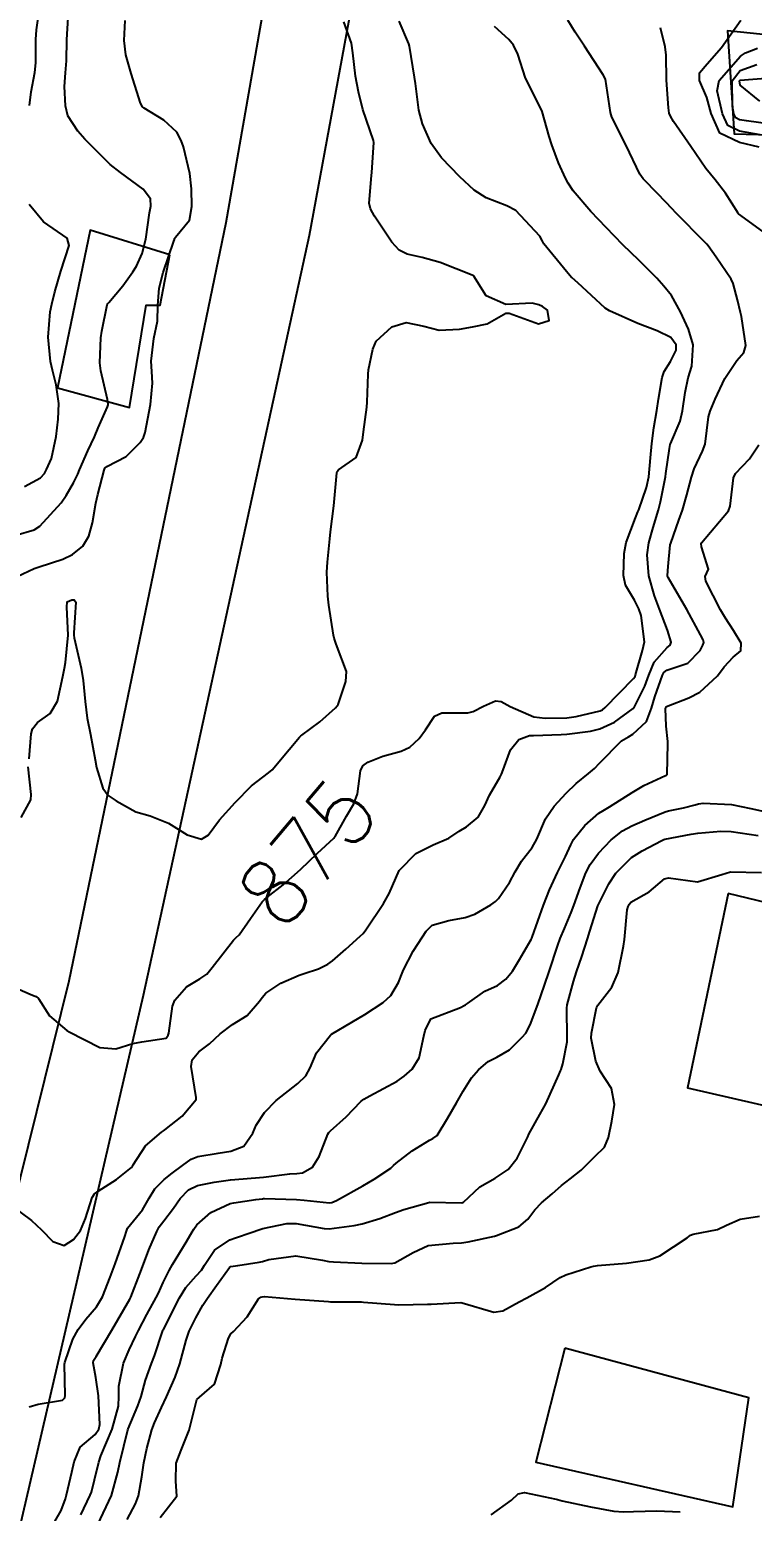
# Model space of a CAD drawing. Header units: metres. Extents: x 307586 to 320046, y 7427249 to 7434250.
# Drawn here: x 319695.6 to 319739.3, y 7427404.1 to 7427493.8 of the extents above; entities that cross this region are included whole.
import ezdxf
from ezdxf.enums import TextEntityAlignment as Align

# ---------------------------------------------------------------- set-up
doc = ezdxf.new("R2010")
doc.units = ezdxf.units.M
doc.header["$MEASUREMENT"] = 0
for name, color, linetype in [('Cotas', 45, 'Continuous'), ('Curvas de Nivel 1m', 11, 'Continuous'), ('Curvas de Nivel 5m', 15, 'Continuous'), ('Edificações', 30, 'Continuous'), ('Vias Secundárias', 230, 'Continuous')]:
    doc.layers.add(name, color=color, linetype=linetype)
doc.styles.add('Style-STANDARD', font='STANDARD.shx')

msp = doc.modelspace()

# ---------------------------------------------------------------- linework, layer by layer
at = {"layer": 'Curvas de Nivel 1m', "flags": 128}
for points, elevation in [([(319695.623, 7427489.179), (319695.727, 7427490.012), (319695.953, 7427491.176), (319696.011, 7427491.747), (319696.013, 7427493.176), (319696.041, 7427493.744), (319696.245, 7427495.174)], 871), ([(319694.205, 7427460.357), (319695.898, 7427461.173), (319696.143, 7427461.242), (319696.214, 7427461.261), (319697.639, 7427461.731), (319698.226, 7427462.011), (319698.857, 7427462.511), (319699.218, 7427463.13), (319699.443, 7427463.936), (319699.644, 7427465.126), (319699.758, 7427465.638), (319700.137, 7427467.122), (319700.181, 7427467.235), (319700.295, 7427467.348), (319701.459, 7427467.95), (319702.31, 7427468.792), (319702.521, 7427469.097), (319702.623, 7427469.402), (319702.929, 7427471.091), (319703.066, 7427472.376), (319703.028, 7427473.09), (319702.982, 7427473.704), (319703.147, 7427475.089), (319703.356, 7427476.128), (319703.391, 7427477.085), (319703.459, 7427478.12), (319703.711, 7427479.081), (319704.356, 7427480.975), (319704.384, 7427481.071), (319704.397, 7427481.128), (319704.455, 7427481.213), (319705.287, 7427482.246), (319705.443, 7427483.06), (319705.422, 7427484.132), (319705.313, 7427485.062), (319704.926, 7427486.667), (319704.801, 7427487.067), (319704.538, 7427487.554), (319703.75, 7427488.287), (319702.552, 7427489.005), (319702.45, 7427489.101), (319702.344, 7427489.313), (319701.763, 7427491.108), (319701.458, 7427492.244), (319701.346, 7427493.113), (319701.409, 7427494.318)], 873), ([(319694.793, 7427463.185), (319695.909, 7427463.511), (319696.248, 7427463.726), (319697.533, 7427465.151), (319697.834, 7427465.582), (319698.281, 7427466.353), (319698.544, 7427466.882), (319698.644, 7427467.136), (319699.146, 7427468.29), (319699.547, 7427469.128), (319699.767, 7427469.677), (319700.331, 7427470.954), (319700.386, 7427471.066), (319700.39, 7427471.119), (319700.337, 7427471.394), (319699.936, 7427473.124), (319699.877, 7427473.616), (319699.931, 7427475.125), (319699.989, 7427475.524), (319700.325, 7427477.121), (319700.35, 7427477.184), (319700.414, 7427477.263), (319701.264, 7427478.272), (319701.877, 7427479.106), (319702.087, 7427479.453), (319702.444, 7427480.227), (319702.654, 7427481.097), (319702.879, 7427482.691), (319702.954, 7427483.093), (319702.932, 7427483.538), (319702.493, 7427484.116), (319701.117, 7427485.114), (319700.51, 7427485.6), (319698.976, 7427487.136), (319698.538, 7427487.615), (319697.94, 7427488.542), (319697.793, 7427489.151), (319697.74, 7427490.328), (319697.811, 7427491.151), (319697.864, 7427491.871), (319697.881, 7427493.151), (319697.958, 7427494.491)], 872), ([(319695.603, 7427449.649), (319695.727, 7427451.174), (319695.801, 7427451.469), (319696.103, 7427451.861), (319696.88, 7427452.39), (319697.314, 7427453.152), (319697.637, 7427454.646), (319697.745, 7427455.146), (319697.802, 7427455.491), (319697.965, 7427457.143), (319697.88, 7427458.835), (319697.902, 7427459.144), (319698.194, 7427459.272), (319698.329, 7427459.273), (319698.431, 7427459.138), (319698.312, 7427457.276), (319698.307, 7427457.139), (319698.326, 7427456.983), (319698.748, 7427455.134), (319698.879, 7427454.389), (319698.996, 7427453.131), (319699.12, 7427452.118), (319699.319, 7427451.128), (319699.602, 7427449.6), (319699.684, 7427449.124), (319700.061, 7427447.885), (319700.375, 7427447.434), (319700.864, 7427447.108), (319702.043, 7427446.456), (319702.922, 7427446.199), (319704.033, 7427445.771), (319705.157, 7427445.059), (319706.02, 7427444.798), (319706.423, 7427445.044), (319707.102, 7427445.969), (319708.053, 7427447.02), (319709.047, 7427448.026), (319710.071, 7427448.8), (319710.303, 7427448.997), (319711.328, 7427450.224), (319711.943, 7427450.972), (319712.02, 7427451.045), (319712.095, 7427451.095), (319713.181, 7427451.885), (319714.12, 7427452.75), (319714.216, 7427452.855), (319714.274, 7427452.948), (319714.744, 7427454.337), (319714.784, 7427454.944), (319714.168, 7427456.601), (319714.036, 7427456.951), (319713.994, 7427457.132), (319713.711, 7427458.955), (319713.654, 7427459.5), (319713.595, 7427460.956), (319713.633, 7427461.544), (319713.775, 7427462.955), (319713.821, 7427463.38), (319714.014, 7427464.952), (319714.037, 7427465.182), (319714.2, 7427466.951), (319714.215, 7427467.029), (319714.295, 7427467.131), (319715.364, 7427467.878), (319715.754, 7427468.936), (319715.817, 7427469.436), (319716.007, 7427470.933), (319716.033, 7427471.237), (319716.092, 7427472.933), (319716.115, 7427473.183), (319716.378, 7427474.429), (319716.584, 7427474.927), (319717.528, 7427475.78), (319718.4, 7427476.05), (319719.458, 7427475.829), (319720.394, 7427475.593), (319721.609, 7427475.653), (319722.397, 7427475.784), (319723.279, 7427475.968), (319724.41, 7427476.615), (319724.614, 7427476.624), (319726.4, 7427475.976), (319727.031, 7427476.173), (319726.942, 7427476.802), (319726.634, 7427477.025), (319726.416, 7427477.119), (319726.018, 7427477.213), (319724.416, 7427477.14), (319723.228, 7427477.655), (319722.481, 7427478.859), (319722.458, 7427478.884), (319722.433, 7427478.9), (319722.374, 7427478.92), (319720.441, 7427479.677), (319719.351, 7427479.983), (319718.446, 7427480.191), (319717.971, 7427480.43), (319717.532, 7427480.914), (319716.476, 7427482.479), (319716.233, 7427482.933), (319716.147, 7427483.273), (319716.303, 7427484.932), (319716.322, 7427485.116), (319716.436, 7427486.931), (319716.411, 7427487.055), (319715.772, 7427488.938), (319715.506, 7427489.998), (319715.337, 7427490.942), (319715.17, 7427492.368), (319715.094, 7427492.945), (319714.616, 7427494.23)], 874), ([(319695.606, 7427410.461), (319696.14, 7427410.622), (319697.61, 7427410.865), (319697.755, 7427410.995), (319697.78, 7427411.138), (319697.745, 7427413.035), (319697.756, 7427413.139), (319698.247, 7427414.544), (319698.561, 7427415.131), (319699.03, 7427415.765), (319699.677, 7427416.512), (319700.038, 7427417.115), (319700.505, 7427418.304), (319700.799, 7427419.104), (319701.39, 7427420.756), (319701.482, 7427421.094), (319701.558, 7427421.271), (319701.739, 7427421.48), (319702.45, 7427422.385), (319702.864, 7427423.079), (319703.207, 7427423.637), (319703.774, 7427424.212), (319704.253, 7427424.59), (319704.877, 7427425.059), (319705.397, 7427425.445), (319705.791, 7427425.596), (319707.025, 7427425.801), (319707.797, 7427425.927), (319708.588, 7427426.225), (319709.13, 7427427.007), (319709.331, 7427427.492), (319709.826, 7427428.259), (319710.541, 7427428.989), (319711.843, 7427430.023), (319712.327, 7427430.487), (319712.584, 7427430.963), (319712.963, 7427431.863), (319713.823, 7427432.951), (319713.853, 7427432.98), (319713.883, 7427433.001), (319715.101, 7427433.728), (319715.895, 7427434.188), (319717.007, 7427434.913), (319717.468, 7427435.348), (319717.921, 7427436.128), (319718.144, 7427436.683), (319718.237, 7427436.897), (319718.819, 7427438.016), (319719.372, 7427438.886), (319719.605, 7427439.235), (319719.96, 7427439.587), (319720.969, 7427439.871), (319721.965, 7427440.059), (319722.542, 7427440.27), (319723.5, 7427440.835), (319723.786, 7427441.021), (319723.979, 7427441.204), (319724.638, 7427442.178), (319724.974, 7427442.82), (319725.367, 7427443.458), (319726.018, 7427444.297), (319726.294, 7427444.806), (319726.818, 7427446.022), (319727.348, 7427446.791), (319728.061, 7427447.574), (319728.674, 7427448.167), (319729.405, 7427448.767), (319729.768, 7427449.071), (319730.079, 7427449.386), (319731.416, 7427450.74), (319731.834, 7427450.997), (319732.099, 7427451.14), (319732.922, 7427451.911), (319733.216, 7427452.719), (319733.432, 7427453.415), (319733.893, 7427454.713), (319733.971, 7427454.886), (319734.148, 7427455.026), (319735.415, 7427455.436), (319736.166, 7427456.219), (319736.332, 7427456.526), (319736.384, 7427456.687), (319736.339, 7427456.852), (319736.178, 7427457.157), (319735.359, 7427458.698), (319734.222, 7427460.633), (319734.19, 7427460.71), (319734.186, 7427460.748), (319734.229, 7427461.293), (319734.352, 7427462.599), (319734.38, 7427462.709), (319734.875, 7427464.086), (319735.085, 7427464.702), (319735.353, 7427465.623), (319735.632, 7427466.697), (319735.794, 7427467.199), (319736.309, 7427468.273), (319736.464, 7427468.688), (319736.672, 7427470.351), (319736.757, 7427470.684), (319737.075, 7427471.404), (319737.661, 7427472.671), (319738.374, 7427473.748), (319738.796, 7427474.239), (319738.918, 7427474.655), (319738.663, 7427476.404), (319738.599, 7427476.658), (319738.42, 7427477.411), (319738.167, 7427478.4), (319738.042, 7427478.666), (319737.131, 7427480.002), (319736.639, 7427480.687), (319736.561, 7427480.785), (319736.465, 7427480.896), (319734.674, 7427482.708), (319734.485, 7427482.909), (319733.613, 7427483.842), (319732.715, 7427484.737), (319732.507, 7427485.03), (319731.684, 7427486.748), (319730.832, 7427488.476), (319730.733, 7427488.758), (319730.571, 7427489.969), (319730.432, 7427490.762), (319730.309, 7427491.039), (319729.17, 7427492.774), (319728.611, 7427493.611), (319728.161, 7427494.329)], 877), ([(319739.732, 7427486.648), (319738.536, 7427486.946), (319737.358, 7427487.494), (319736.835, 7427488.686), (319736.568, 7427489.668), (319736.123, 7427490.695), (319736.126, 7427491.156), (319736.593, 7427491.687), (319737.452, 7427492.677), (319738.62, 7427494.331)], 879), ([(319693.763, 7427423.19), (319695.741, 7427421.724), (319696.353, 7427421.161), (319697.041, 7427420.461), (319697.724, 7427420.221), (319698.289, 7427420.573), (319698.706, 7427421.13), (319699.015, 7427421.856), (319699.406, 7427423.124), (319699.546, 7427423.341), (319699.767, 7427423.508), (319700.884, 7427424.214), (319701.781, 7427424.928), (319701.85, 7427425.022), (319701.885, 7427425.089), (319702.634, 7427426.242), (319703.606, 7427427.072), (319703.731, 7427427.154), (319703.814, 7427427.216), (319704.845, 7427428.038), (319705.694, 7427429.051), (319705.707, 7427429.178), (319705.393, 7427431.055), (319705.465, 7427431.448), (319705.866, 7427431.942), (319706.504, 7427432.41), (319707.14, 7427433.031), (319707.889, 7427433.589), (319708.781, 7427434.124), (319709.522, 7427435.004), (319709.679, 7427435.229), (319709.91, 7427435.473), (319710.814, 7427436.092), (319711.927, 7427436.577), (319712.219, 7427436.676), (319713.084, 7427436.958), (319713.661, 7427437.227), (319713.938, 7427437.438), (319714.738, 7427438.149), (319715.605, 7427438.933), (319715.79, 7427439.096), (319715.957, 7427439.306), (319717.013, 7427440.914), (319717.371, 7427441.52), (319717.976, 7427442.9), (319718.003, 7427442.948), (319718.973, 7427443.931), (319720.019, 7427444.452), (319720.972, 7427444.866), (319721.599, 7427445.286), (319722.033, 7427445.553), (319722.751, 7427446.134), (319723.147, 7427446.839), (319723.434, 7427447.462), (319724.07, 7427448.577), (319724.162, 7427448.739), (319724.199, 7427448.829), (319724.704, 7427450.206), (319725.194, 7427450.819), (319725.846, 7427451.063), (319726.097, 7427451.075), (319727.753, 7427451.13), (319728.099, 7427451.157), (319729.53, 7427451.338), (319730.104, 7427451.471), (319730.985, 7427451.872), (319732.122, 7427452.696), (319732.139, 7427452.714), (319732.148, 7427452.73), (319732.814, 7427454.045), (319733.058, 7427454.721), (319733.377, 7427455.495), (319734.168, 7427456.399), (319734.346, 7427456.532), (319734.414, 7427456.708), (319734.18, 7427457.43), (319733.709, 7427458.715), (319733.4, 7427459.523), (319733.052, 7427460.722), (319732.965, 7427461.993), (319733.069, 7427462.722), (319733.325, 7427463.646), (319733.65, 7427464.716), (319733.774, 7427465.211), (319734.058, 7427466.712), (319734.085, 7427466.922), (319734.31, 7427468.435), (319734.358, 7427468.664), (319734.375, 7427468.709), (319734.952, 7427470.086), (319735.088, 7427470.703), (319735.247, 7427471.808), (319735.436, 7427472.699), (319735.653, 7427473.414), (319735.73, 7427474.697), (319735.451, 7427475.646), (319734.982, 7427476.704), (319734.423, 7427477.673), (319733.963, 7427478.252), (319733.553, 7427478.723), (319732.449, 7427479.822), (319731.491, 7427480.75), (319730.473, 7427481.795), (319729.563, 7427482.769), (319728.495, 7427484.021), (319728.187, 7427484.472), (319728.016, 7427484.787), (319727.595, 7427485.715), (319727.195, 7427486.8), (319727.034, 7427487.299), (319726.603, 7427488.809), (319726.555, 7427488.953), (319725.6, 7427490.82), (319725.134, 7427492.288), (319724.877, 7427492.827), (319724.606, 7427493.174), (319723.729, 7427493.958)], 876), ([(319740.468, 7427481.162), (319738.628, 7427482.512), (319738.483, 7427482.623), (319738.465, 7427482.642), (319738.451, 7427482.66), (319737.696, 7427483.873), (319737.06, 7427484.682), (319736.513, 7427485.374), (319735.592, 7427486.699), (319734.548, 7427488.218), (319734.366, 7427488.527), (319734.298, 7427488.714), (319734.244, 7427489.028), (319734.137, 7427490.717), (319734.103, 7427492.222), (319734.04, 7427492.718), (319733.756, 7427493.864)], 878), ([(319740.547, 7427488.019), (319738.963, 7427488.242), (319738.549, 7427488.309), (319738.312, 7427488.425), (319738.196, 7427488.665), (319738.107, 7427489.119), (319738.088, 7427490.667), (319738.589, 7427491.299), (319739.595, 7427491.648)], 881), ([(319739.767, 7427489.446), (319738.579, 7427490.408), (319738.535, 7427490.661), (319738.583, 7427490.714), (319740.372, 7427490.855)], 882), ([(319695.325, 7427466.131), (319696.285, 7427466.657), (319696.53, 7427466.925), (319696.661, 7427467.164), (319696.957, 7427467.817), (319697.233, 7427469.156), (319697.366, 7427470.197), (319697.391, 7427471.154), (319697.231, 7427472.275), (319697.013, 7427473.16), (319696.889, 7427473.683), (319696.75, 7427475.164), (319696.871, 7427476.698), (319696.972, 7427477.162), (319697.159, 7427477.898), (319697.512, 7427479.154), (319698.018, 7427480.716), (319697.896, 7427481.148), (319696.467, 7427482.138), (319695.601, 7427483.179)], 871), ([(319697.152, 7427403.519), (319697.533, 7427404.187), (319697.793, 7427404.885), (319697.866, 7427405.137), (319698.19, 7427406.5), (319698.318, 7427407.132), (319698.693, 7427408.012), (319699.588, 7427408.783), (319699.814, 7427409.117), (319699.875, 7427409.396), (319699.793, 7427411.117), (319699.63, 7427412.232), (319699.473, 7427413.122), (319699.499, 7427413.267), (319699.647, 7427413.509), (319700.592, 7427415.106), (319701.682, 7427416.978), (319701.722, 7427417.05), (319701.742, 7427417.089), (319702.291, 7427418.497), (319702.523, 7427419.082), (319702.847, 7427419.953), (319703.313, 7427421.074), (319703.467, 7427421.343), (319703.743, 7427421.715), (319704.333, 7427422.482), (319704.74, 7427423.06), (319705.237, 7427423.587), (319705.771, 7427423.857), (319706.781, 7427424.043), (319707.775, 7427424.181), (319708.535, 7427424.252), (319709.776, 7427424.345), (319711.362, 7427424.56), (319711.779, 7427424.582), (319712.131, 7427424.615), (319712.726, 7427424.961), (319713.138, 7427425.611), (319713.657, 7427426.952), (319713.714, 7427427.051), (319713.815, 7427427.155), (319714.772, 7427427.992), (319715.662, 7427428.932), (319715.748, 7427429.017), (319715.834, 7427429.075), (319716.19, 7427429.278), (319717.846, 7427430.169), (319718.275, 7427430.47), (319718.76, 7427430.891), (319719.178, 7427431.572), (319719.461, 7427432.884), (319719.545, 7427433.225), (319719.893, 7427433.927), (319721.669, 7427434.622), (319721.902, 7427434.729), (319721.979, 7427434.772), (319722.09, 7427434.848), (319723.156, 7427435.596), (319723.92, 7427435.952), (319724.426, 7427436.324), (319724.813, 7427436.821), (319725.245, 7427437.511), (319725.952, 7427438.725), (319725.99, 7427438.809), (319726.007, 7427438.863), (319726.691, 7427440.799), (319727.046, 7427441.735), (319727.547, 7427442.787), (319728.013, 7427443.752), (319728.338, 7427444.458), (319728.513, 7427444.775), (319729.186, 7427445.618), (319730.047, 7427446.369), (319730.285, 7427446.521), (319730.681, 7427446.751), (319732.062, 7427447.629), (319732.754, 7427448.035), (319734.072, 7427448.641), (319734.123, 7427448.659), (319734.178, 7427448.709), (319734.207, 7427450.594), (319734.2, 7427450.709), (319734.107, 7427451.627), (319734.074, 7427452.71), (319734.083, 7427452.751), (319734.124, 7427452.818), (319735.477, 7427453.349), (319736.133, 7427453.68), (319737.207, 7427454.674), (319737.605, 7427455.215), (319738.16, 7427455.815), (319738.628, 7427456.194), (319738.634, 7427456.655), (319738.18, 7427457.416), (319737.685, 7427458.165), (319737.398, 7427458.672), (319736.498, 7427460.406), (319736.46, 7427460.686), (319736.672, 7427461.128), (319736.241, 7427462.473), (319736.229, 7427462.69), (319736.243, 7427462.729), (319737.868, 7427464.666), (319737.982, 7427464.949), (319738.171, 7427466.662), (319738.296, 7427466.921), (319739.151, 7427467.805), (319739.704, 7427468.646)], 878), ([(319695.113, 7427446.098), (319695.713, 7427447.173), (319695.721, 7427447.5), (319695.549, 7427449.175)], 874), ([(319698.733, 7427403.926), (319699.3, 7427405.122), (319699.37, 7427405.296), (319699.552, 7427406.043), (319699.808, 7427407.116), (319699.94, 7427407.486), (319700.617, 7427409.105), (319701.009, 7427410.501), (319701.035, 7427411.099), (319701.018, 7427411.703), (319701.303, 7427413.095), (319701.651, 7427413.904), (319702.037, 7427414.708), (319702.206, 7427415.085), (319702.708, 7427416.044), (319703.283, 7427417.074), (319703.418, 7427417.341), (319703.697, 7427417.988), (319704.059, 7427418.713), (319704.275, 7427419.062), (319705.104, 7427420.426), (319705.457, 7427421.044), (319705.564, 7427421.214), (319705.739, 7427421.46), (319706.581, 7427422.207), (319707.759, 7427422.754), (319707.974, 7427422.804), (319709.305, 7427423.005), (319709.716, 7427423.048), (319709.763, 7427423.052), (319709.82, 7427423.055), (319711.763, 7427423.002), (319712.232, 7427422.965), (319713.761, 7427422.807), (319713.892, 7427422.817), (319714.187, 7427422.944), (319715.772, 7427423.823), (319716.46, 7427424.229), (319717.465, 7427424.903), (319717.635, 7427425.052), (319717.787, 7427425.198), (319718.746, 7427425.943), (319719.809, 7427426.593), (319720.002, 7427426.685), (319720.272, 7427426.873), (319720.901, 7427427.941), (319721.439, 7427428.856), (319721.84, 7427429.55), (319722.34, 7427430.353), (319722.758, 7427430.841), (319723.355, 7427431.34), (319723.865, 7427431.609), (319724.636, 7427432.058), (319725.413, 7427432.815), (319725.629, 7427433.069), (319725.89, 7427433.558), (319726.353, 7427434.803), (319726.757, 7427435.961), (319727.03, 7427436.794), (319727.557, 7427438.393), (319727.704, 7427438.784), (319727.959, 7427439.389), (319728.375, 7427440.37), (319728.52, 7427440.775), (319728.902, 7427441.858), (319729.254, 7427442.767), (319729.505, 7427443.268), (319730.015, 7427443.944), (319730.789, 7427444.749), (319731.468, 7427445.301), (319732.036, 7427445.606), (319732.822, 7427445.942), (319734.049, 7427446.453), (319734.248, 7427446.51), (319735.16, 7427446.699), (319735.864, 7427446.883), (319736.055, 7427446.936), (319736.351, 7427446.981), (319738.055, 7427446.897), (319739.22, 7427446.648), (319740.05, 7427446.463)], 879), ([(319701.528, 7427403.642), (319702.04, 7427404.583), (319702.214, 7427405.083), (319702.406, 7427406.23), (319702.528, 7427407.08), (319702.716, 7427407.939), (319703.024, 7427409.076), (319703.173, 7427409.498), (319703.606, 7427410.421), (319703.907, 7427411.066), (319704.427, 7427412.263), (319704.713, 7427413.054), (319705.1, 7427414.491), (319705.281, 7427415.046), (319705.671, 7427415.845), (319706.109, 7427416.606), (319706.379, 7427417.033), (319706.93, 7427417.792), (319707.711, 7427418.88), (319707.79, 7427418.942), (319708.217, 7427419.015), (319709.509, 7427419.208), (319709.715, 7427419.255), (319710.09, 7427419.368), (319711.719, 7427419.596), (319713.339, 7427419.332), (319713.716, 7427419.258), (319714.006, 7427419.236), (319715.715, 7427419.145), (319717.492, 7427419.125), (319717.716, 7427419.175), (319718.814, 7427419.797), (319719.726, 7427420.21), (319721.238, 7427420.367), (319721.728, 7427420.385), (319722.137, 7427420.438), (319723.733, 7427420.792), (319723.862, 7427420.828), (319725.21, 7427421.339), (319725.748, 7427421.809), (319726.168, 7427422.385), (319726.564, 7427422.792), (319727.209, 7427423.345), (319727.774, 7427423.843), (319728.298, 7427424.255), (319728.975, 7427424.768), (319729.374, 7427425.179), (319729.796, 7427425.604), (319730.387, 7427426.168), (319730.622, 7427426.748), (319730.821, 7427427.743), (319730.994, 7427428.743), (319730.811, 7427429.714), (319730.118, 7427430.756), (319729.862, 7427431.363), (319729.584, 7427432.763), (319729.585, 7427433.064), (319729.901, 7427434.589), (319729.973, 7427434.759), (319730.818, 7427435.848), (319731.197, 7427436.741), (319731.537, 7427438.325), (319731.598, 7427438.735), (319731.752, 7427440.515), (319731.813, 7427440.732), (319731.863, 7427440.844), (319731.977, 7427440.984), (319733.09, 7427441.615), (319733.998, 7427442.4), (319734.251, 7427442.456), (319735.996, 7427442.217), (319737.463, 7427442.668), (319738.004, 7427442.815), (319739.86, 7427442.786)], 881), ([(319703.53, 7427403.769), (319704.521, 7427405.055), (319704.465, 7427405.97), (319704.487, 7427407.056), (319704.786, 7427407.84), (319705.28, 7427409.045), (319705.606, 7427410.343), (319705.745, 7427410.905), (319705.903, 7427411.037), (319706.813, 7427411.841), (319707.192, 7427413.025), (319707.268, 7427413.402), (319707.659, 7427414.614), (319707.798, 7427414.883), (319707.956, 7427415.017), (319708.785, 7427415.895), (319709.458, 7427417.002), (319709.607, 7427417.088), (319709.694, 7427417.112), (319709.828, 7427417.132), (319711.693, 7427416.97), (319713.691, 7427416.824), (319713.819, 7427416.82), (319715.691, 7427416.807), (319715.812, 7427416.798), (319717.689, 7427416.641), (319717.952, 7427416.634), (319719.69, 7427416.664), (319719.896, 7427416.671), (319721.692, 7427416.773), (319721.785, 7427416.755), (319723.683, 7427416.179), (319724.24, 7427416.266), (319725.216, 7427416.807), (319725.695, 7427417.058), (319726.819, 7427417.672), (319727.708, 7427418.28), (319728.034, 7427418.452), (319729.051, 7427418.767), (319729.555, 7427418.921), (319729.715, 7427418.966), (319729.962, 7427419.003), (319731.717, 7427419.149), (319733.089, 7427419.346), (319733.722, 7427419.598), (319735.368, 7427420.685), (319735.577, 7427420.841), (319735.736, 7427420.904), (319737.215, 7427421.191), (319737.745, 7427421.446), (319738.59, 7427421.812), (319739.753, 7427421.986)], 882), ([(319723.534, 7427403.931), (319724.767, 7427404.812), (319725.159, 7427405.196), (319725.55, 7427405.28), (319727.455, 7427404.87), (319727.544, 7427404.849), (319727.829, 7427404.777), (319729.539, 7427404.412), (319730.942, 7427404.144), (319731.537, 7427404.113), (319732.124, 7427404.137), (319733.537, 7427404.165), (319734.961, 7427404.113)], 883)]:
    msp.add_lwpolyline(points, dxfattribs=dict(at, elevation=elevation))
at = {"layer": 'Curvas de Nivel 5m', "flags": 128}
for points, elevation in [([(319693.913, 7427436.184), (319695.664, 7427435.413), (319695.904, 7427435.327), (319696.025, 7427435.289), (319696.162, 7427435.166), (319696.838, 7427434.102), (319697.884, 7427433.229), (319698.019, 7427433.139), (319699.869, 7427432.186), (319700.851, 7427432.122), (319701.873, 7427432.438), (319702.414, 7427432.546), (319703.878, 7427432.755), (319704.009, 7427432.94), (319704.046, 7427433.068), (319704.266, 7427434.699), (319704.401, 7427435.065), (319705.111, 7427435.862), (319705.922, 7427436.34), (319706.334, 7427436.637), (319706.674, 7427437.039), (319707.95, 7427438.69), (319708.119, 7427438.851), (319708.298, 7427439.017), (319708.981, 7427439.992), (319709.688, 7427441.003), (319709.826, 7427441.151), (319709.977, 7427441.273), (319710.949, 7427442.025), (319712.003, 7427442.97), (319713.023, 7427443.95), (319714.022, 7427444.864), (319714.062, 7427444.91), (319714.093, 7427444.949), (319714.794, 7427446.191), (319715.239, 7427446.938), (319715.454, 7427447.541), (319715.638, 7427448.934), (319715.773, 7427449.235), (319716.078, 7427449.464), (319716.974, 7427449.808), (319718.085, 7427450.124), (319718.615, 7427450.367), (319719.173, 7427450.889), (319719.568, 7427451.418), (319720.113, 7427452.238), (319720.542, 7427452.448), (319722.117, 7427452.444), (319722.447, 7427452.518), (319723.061, 7427452.841), (319723.792, 7427453.167), (319724.126, 7427453.121), (319724.676, 7427452.824), (319726.114, 7427452.204), (319726.803, 7427452.109), (319728.113, 7427452.144), (319728.677, 7427452.212), (319730.12, 7427452.566), (319730.254, 7427452.625), (319730.421, 7427452.756), (319732.141, 7427454.512), (319732.227, 7427454.645), (319732.255, 7427454.729), (319732.682, 7427456.208), (319732.8, 7427456.724), (319732.593, 7427458.322), (319732.459, 7427458.727), (319732.201, 7427459.249), (319731.64, 7427460.165), (319731.536, 7427460.74), (319731.578, 7427462.085), (319731.693, 7427462.738), (319732.258, 7427464.229), (319732.4, 7427464.59), (319732.448, 7427464.728), (319732.928, 7427466.079), (319733.055, 7427466.722), (319733.167, 7427467.859), (319733.24, 7427468.721), (319733.363, 7427469.684), (319733.543, 7427470.718), (319733.648, 7427471.419), (319733.865, 7427472.715), (319733.996, 7427473.084), (319734.373, 7427473.687), (319734.712, 7427474.374), (319734.715, 7427474.707), (319734.39, 7427475.151), (319733.567, 7427475.551), (319732.402, 7427475.988), (319730.686, 7427476.757), (319730.415, 7427476.919), (319728.76, 7427478.446), (319728.433, 7427478.748), (319728.413, 7427478.761), (319728.379, 7427478.781), (319728.083, 7427479.14), (319726.723, 7427480.806), (319726.626, 7427480.969), (319726.468, 7427481.272), (319725.027, 7427482.825), (319724.486, 7427483.107), (319723.228, 7427483.586), (319722.495, 7427484.052), (319721.637, 7427484.869), (319720.52, 7427486.013), (319719.896, 7427486.886), (319719.376, 7427488.061), (319719.154, 7427488.894), (319718.955, 7427490.51), (319718.904, 7427490.897), (319718.601, 7427492.756), (319718.559, 7427492.901), (319717.978, 7427494.271)], 875), ([(319739.783, 7427487.405), (319738.543, 7427487.625), (319737.833, 7427487.958), (319737.503, 7427488.676), (319737.196, 7427490.058), (319737.303, 7427490.679), (319738.598, 7427492.169), (319738.902, 7427492.355), (319739.628, 7427492.65)], 880), ([(319699.755, 7427403.346), (319700.579, 7427405.104), (319700.962, 7427406.504), (319701.086, 7427407.097), (319701.578, 7427409.075), (319701.593, 7427409.121), (319702.167, 7427410.525), (319702.365, 7427411.082), (319702.644, 7427412.063), (319703.009, 7427413.076), (319703.187, 7427413.535), (319703.662, 7427415.009), (319703.68, 7427415.07), (319703.698, 7427415.104), (319704.697, 7427417.055), (319705.068, 7427417.674), (319705.703, 7427418.39), (319706.017, 7427418.728), (319706.21, 7427419.035), (319706.815, 7427419.936), (319707.728, 7427420.555), (319708.067, 7427420.679), (319709.03, 7427421.007), (319709.542, 7427421.195), (319709.737, 7427421.249), (319711.175, 7427421.545), (319711.742, 7427421.544), (319713.444, 7427421.247), (319713.737, 7427421.233), (319715.244, 7427421.424), (319715.742, 7427421.535), (319716.8, 7427421.857), (319717.753, 7427422.219), (319718.246, 7427422.405), (319719.762, 7427422.828), (319719.805, 7427422.837), (319721.762, 7427422.808), (319721.796, 7427422.816), (319721.849, 7427422.849), (319722.848, 7427423.764), (319723.778, 7427424.297), (319724.551, 7427424.818), (319725.101, 7427425.503), (319725.742, 7427426.801), (319725.814, 7427426.958), (319726.479, 7427428.141), (319726.838, 7427428.79), (319727.611, 7427430.543), (319727.725, 7427430.782), (319727.766, 7427430.87), (319727.859, 7427431.205), (319728.124, 7427432.533), (319728.133, 7427432.777), (319728.101, 7427434.578), (319728.124, 7427434.778), (319728.506, 7427436.193), (319728.694, 7427436.772), (319729.016, 7427437.696), (319729.348, 7427438.766), (319729.496, 7427439.226), (319729.973, 7427440.76), (319730.644, 7427442.099), (319731.061, 7427442.744), (319732.012, 7427443.682), (319732.651, 7427444.09), (319733.846, 7427444.712), (319733.967, 7427444.768), (319734.024, 7427444.788), (319735.623, 7427445.1), (319736.03, 7427445.163), (319737.413, 7427445.288), (319738.032, 7427445.266), (319739.662, 7427445.01)], 880)]:
    msp.add_lwpolyline(points, dxfattribs=dict(at, elevation=elevation))
at = {"layer": 'Edificações'}
for points in [[(319747.207, 7427485.701), (319747.41, 7427492.71), (319737.817, 7427493.692), (319738.224, 7427487.462), (319743.343, 7427487.326), (319743.377, 7427486.311), (319747.207, 7427485.701)], [(319704.114, 7427480.144), (319699.287, 7427481.632), (319697.32, 7427472.107), (319701.671, 7427470.917), (319702.684, 7427477.108), (319703.518, 7427477.108), (319704.114, 7427480.144)], [(319737.846, 7427441.506), (319735.403, 7427429.749), (319754.704, 7427425.315), (319753.859, 7427420.664), (319759.495, 7427418.92), (319761.89, 7427431.425), (319755.106, 7427432.72), (319756.055, 7427437.12), (319737.846, 7427441.506)], [(319727.982, 7427414.014), (319726.236, 7427407.116), (319738.143, 7427404.42), (319739.096, 7427411.001), (319727.982, 7427414.014)]]:
    msp.add_lwpolyline(points, dxfattribs=at)
at = {"layer": 'Vias Secundárias'}
for points in [[(319655.762, 7427249.95), (319664.038, 7427288.975), (319673.279, 7427334.573), (319684.765, 7427382.698), (319698.016, 7427436.224), (319707.516, 7427482.09), (319716.755, 7427534.93), (319724.156, 7427565.88), (319723.474, 7427568.664), (319721.078, 7427569.818), (319718.157, 7427570.622), (319703.042, 7427574.205), (319681.131, 7427579.506), (319652.068, 7427586.186), (319626.722, 7427592.637), (319592.494, 7427599.251), (319564.434, 7427605.118), (319532.194, 7427613.432), (319526.72, 7427613.529)], [(319655.762, 7427249.95), (319664.038, 7427288.975), (319673.279, 7427334.573), (319684.765, 7427382.698), (319698.016, 7427436.224), (319707.516, 7427482.09), (319716.755, 7427534.93), (319724.156, 7427565.88), (319723.474, 7427568.664), (319721.078, 7427569.818), (319718.157, 7427570.622), (319703.042, 7427574.205), (319681.131, 7427579.506), (319652.068, 7427586.186), (319626.722, 7427592.637), (319592.494, 7427599.251), (319564.434, 7427605.118), (319532.194, 7427613.432), (319526.72, 7427613.529)], [(319659.363, 7427249.95), (319667.472, 7427288.19), (319677.178, 7427333.985), (319690.009, 7427381.54), (319702.524, 7427435.361), (319712.548, 7427481.33), (319722.21, 7427533.737), (319731.156, 7427560.244), (319734.51, 7427564.375), (319736.909, 7427565.502), (319747.277, 7427563.459), (319766.493, 7427559.502), (319778.625, 7427557.107), (319784.229, 7427556.191)], [(319659.363, 7427249.95), (319667.472, 7427288.19), (319677.178, 7427333.985), (319690.009, 7427381.54), (319702.524, 7427435.361), (319712.548, 7427481.33), (319722.21, 7427533.737), (319731.156, 7427560.244), (319734.51, 7427564.375), (319736.909, 7427565.502), (319747.277, 7427563.459), (319766.493, 7427559.502), (319778.625, 7427557.107), (319784.229, 7427556.191)]]:
    msp.add_lwpolyline(points, dxfattribs=at)

# ---------------------------------------------------------------- texts
at = {"layer": 'Cotas', "style": 'Style-STANDARD'}
msp.add_text('875', height=4, rotation=50.10184, dxfattribs=at).set_placement((319712.436, 7427444.012, 875), align=Align.MIDDLE_CENTER)

doc.saveas('drawing.dxf')
